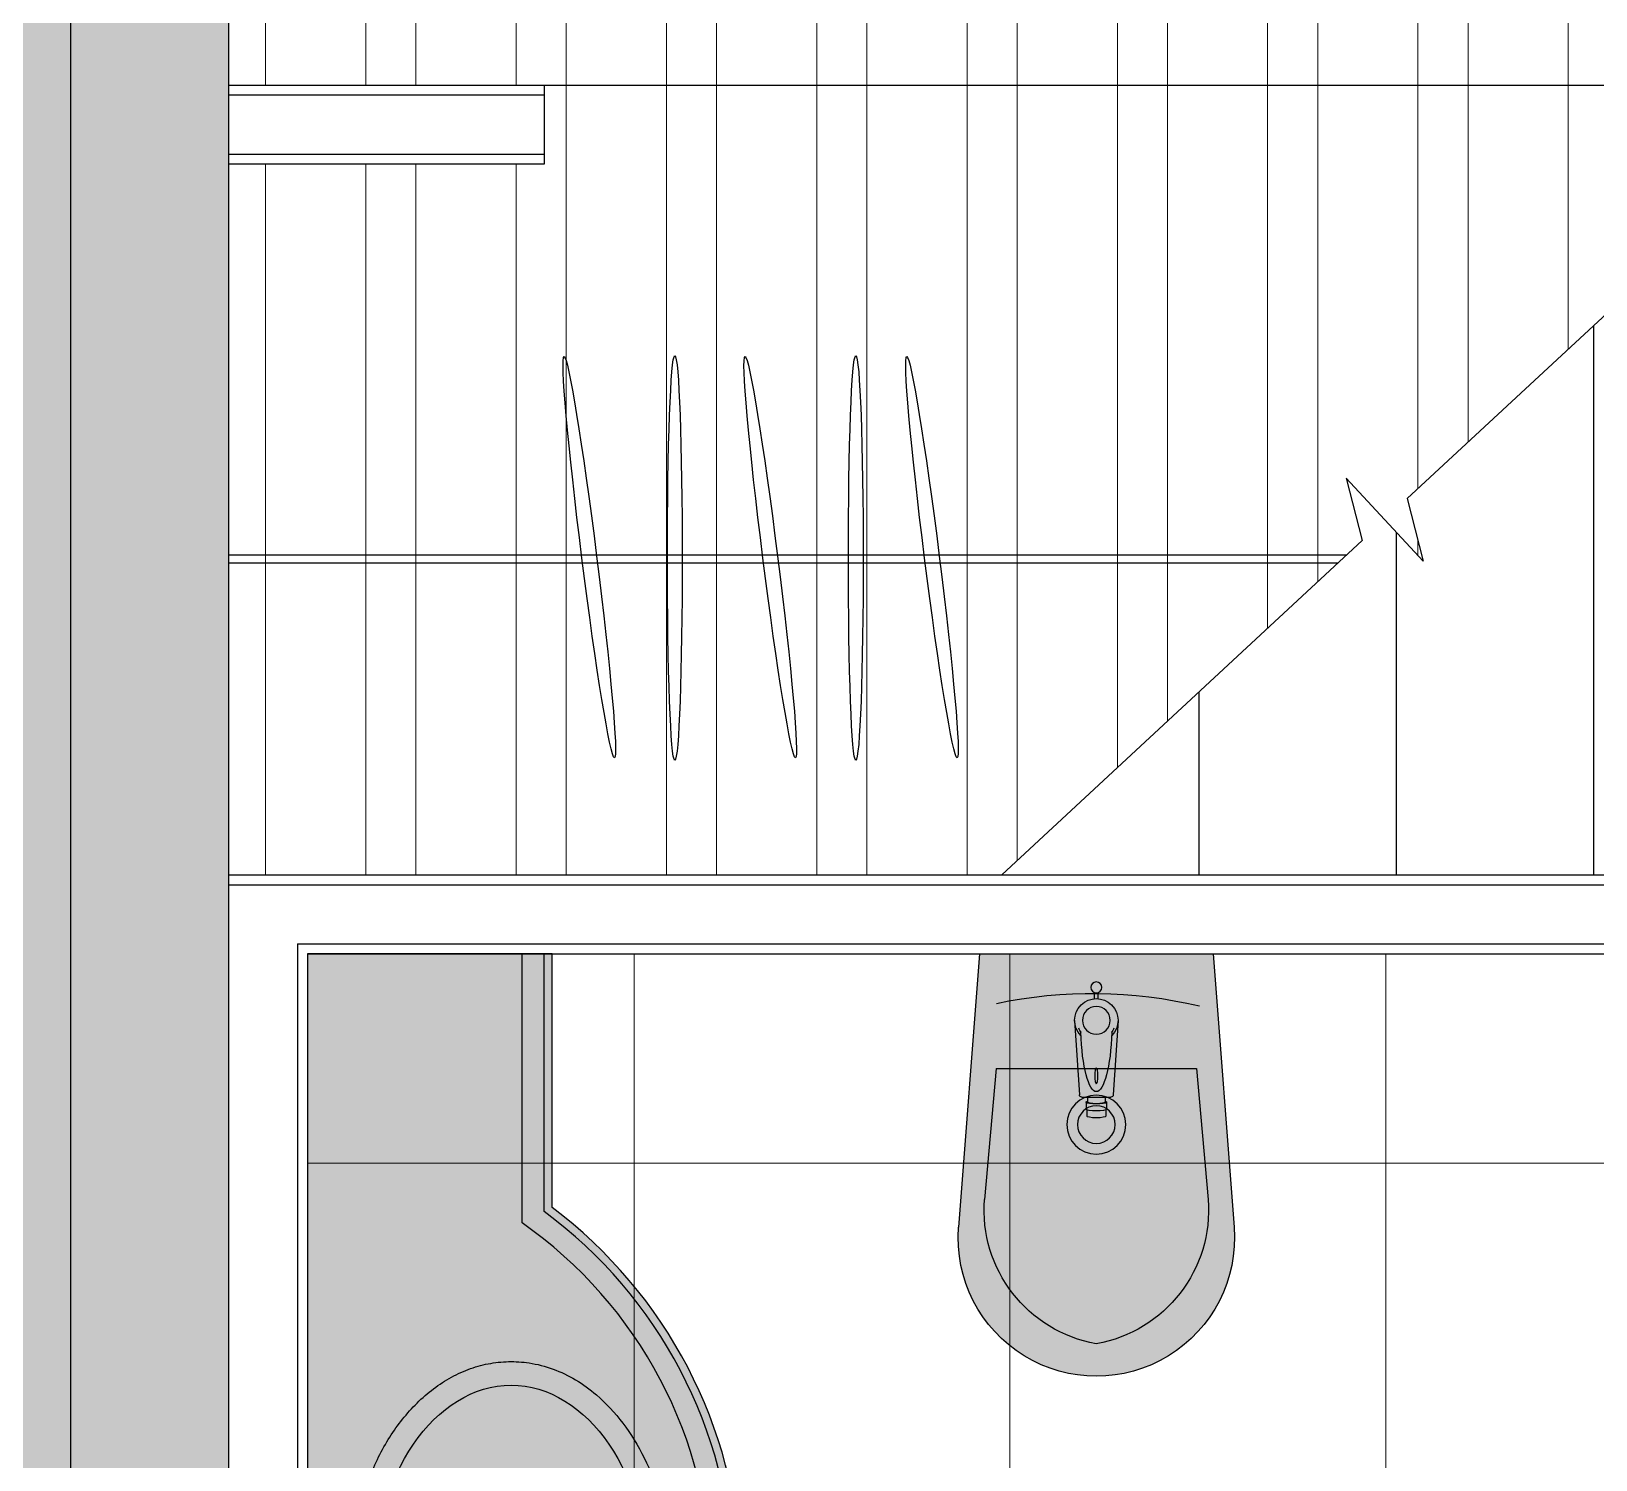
# Model space of a CAD drawing. Header units: millimetres. Extents: x 38613 to 88834, y 14193 to 29607.
# Drawn here: x 47963 to 49946, y 16723 to 18532 of the extents above; entities that cross this region are included whole.
import ezdxf

# ---------------------------------------------------------------- set-up
doc = ezdxf.new("R2010")
doc.units = ezdxf.units.MM
doc.layers.add('Floor', color=7, linetype='Continuous', lineweight=0, true_color=0xd6d6d6)
for name, color, linetype in [('Furn', 34, 'Continuous'), ('furn hatch', 254, 'Continuous'), ('gypsum panel', 3, 'Continuous'), ('hatch wall', 8, 'Continuous'), ('Sanitari', 144, 'Continuous'), ('wall', 5, 'Continuous')]:
    doc.layers.add(name, color=color, linetype=linetype)

# ---------------------------------------------------------------- blocks, each defined once
blk = doc.blocks.new('mixer4ws(plan)')
for p, q in [((0, 27.5), (116.8917906909264, 20)), ((0, -27.5), (116.8917906909264, -20))]:
    blk.add_line(p, q)
for centre, radius, start, end in [((0, 0), 27.5, 45.26509570862078, 314.7349042913792), ((0, 0), 24.5, 55.0340484638193, 65.91049388815965), ((15.18687301172031, 21.71655792537786), 2, 235.0340484630679, 267.8470974478014), ((116.8917906909264, 0), 20, 270, 90), ((15.18687301169484, -21.7165579253724), 2, 92.1529025528254, 124.9659515364113), ((0, 0), 24.5, 294.0895061118403, 304.9659515361807)]:
    blk.add_arc(centre, radius, start, end)
blk.add_ellipse((0, 0), major_axis=(90.30317867782287, 0), ratio=0.2214761461648493, start_param=4.880524547336707, end_param=7.685846067022384)
blk.add_ellipse((70.30317867782287, -9.094947017729282e-13), major_axis=(-10, 0), ratio=0.2)
blk = doc.blocks.new('sdw')
h = blk.add_hatch(color=254)
edge = h.paths.add_edge_path()
edge.add_line((0, -444.4604538541171), (342.7934241617986, -444.4604538541171))
edge.add_arc((-49.99999999987489, 9.095855698861849), 599.999999999975, 310.893548985616, 413.13010235415)
edge.add_line((310.0000000001601, 489.0958556988044), (310.0000000001601, 810.5403866096603))
edge.add_line((310.0000000001601, 810.5403866096603), (0, 810.5403866096603))
edge.add_line((0, 810.5403866096603), (0, -444.4604538541171))
at = {"color": 30}
blk.add_line((272.0000000001601, 469.7041491543059), (272.0000000001601, 810.5403866096603), dxfattribs=at)
blk.add_line((300.0000000001601, 484.0695391802728), (300.0000000001601, 810.5403866096603))
blk.add_lwpolyline([(0, -444.4604538541171), (342.7934241617986, -444.4604538541171, 0.4782431379573647), (310.0000000001601, 489.0958556988044), (310.0000000001601, 810.5403866096603), (0, 810.5403866096603), (0, -444.4604538541171)], format="xyb")
blk.add_circle((258.1236750299577, 9.095855698862579), 25)
blk.add_arc((-50, 9.095855698862579), 590.00000000001, 309.7591677074035, 53.61413218321587)
blk.add_arc((-50, 9.095855698862579), 562.0000000000381, 306.1922980446903, 55.04354329353789, dxfattribs=at)
blk.add_ellipse((258.1236750299577, 9.095855698862579), major_axis=(0.00122467668347467, 255.0000982590719), ratio=0.6862739210985079, start_param=3.141592653590862, end_param=9.424777960770449)
blk.add_open_spline([(258.1223062741337, -275.90424255986), (264.7030822429806, -275.9042741649901), (271.2837238622596, -275.4706528032548), (286.688663211884, -273.4390000752755), (295.4744631566573, -271.4799166403827), (312.6835044082254, -266.0633252225234), (321.1064543218818, -262.6067551361048), (337.4377836522181, -254.3167750059511), (345.3464735755697, -249.4840571419918), (360.5428080210695, -238.5768553458038), (367.8309368597111, -232.5026417757035), (381.7116494162474, -219.2462940953556), (388.3046057434985, -212.0641482440406), (407.4511323026381, -188.4386984024313), (418.7519193928456, -170.3672587377368), (435.9161147291306, -134.8437014095834), (442.4041027128696, -117.9173018527799), (452.8205399240833, -82.68546240887372), (456.7484856073279, -64.38023945043096), (461.9407870668219, -27.0789927112055), (463.2048217365518, -8.083686459402088), (463.0342596534174, 29.88506953493925), (461.5996739161201, 48.85766120586777), (456.070884650806, 86.06886034010677), (451.9770207293332, 104.3067700841348), (441.2373671062523, 139.3615478107822), (434.5920798166189, 156.1782455712673), (418.9123834746424, 187.7431943559204), (409.8779873909662, 202.492232738703), (389.6268711719895, 229.3064043475897), (378.4079917217605, 241.3730086398427), (357.860294579179, 258.9532457461464), (349.0338174226927, 265.3363998466521), (330.6178761308547, 276.3271155598923), (321.0275050597265, 280.9336129748845), (301.2927566212602, 288.1702168660122), (291.1485785715049, 290.7984115187428), (272.2626031648833, 293.6801609169343), (263.5607119394699, 294.2490470712655), (246.1819558998104, 293.8723558298661), (237.5061671319418, 292.9268726666342), (220.381337488885, 289.5608257491258), (211.9329828261398, 287.1409608411486), (195.4325002253754, 280.9171858744812), (187.3804163812893, 277.1140677407966), (171.7983393402537, 268.2420314261108), (164.2679889748106, 263.1736043569981), (149.8175272567896, 251.8959673805512), (142.8970038439147, 245.6869072554982), (123.7313694731565, 226.1297130280291), (112.3815393981058, 211.4313545378973), (92.46717804833315, 179.1399772829027), (83.9012805497041, 161.5448724851594), (69.79659667226952, 124.3004057759535), (64.2584923536051, 104.6507508952054), (56.38252623996232, 64.19747954787454), (54.04534393944778, 43.3948022100958), (52.6491707416717, 1.583115299057681), (53.59031224041246, -19.42451526800869), (58.7199065774912, -60.68878548959037), (62.90788825368509, -80.94421621743822), (74.39654748083558, -119.7782580934581), (81.69641452864744, -138.3565254321438), (99.19128951034509, -172.9681681934162), (109.3863817326492, -189.0028940823977), (129.4262743516592, -214.0085289243725), (138.6851203978295, -223.7358159962459), (158.4870012738975, -240.9934874574537), (169.0321520632133, -248.5235240341281), (188.5141958749155, -259.5304957072367), (197.2286539888009, -263.5457305602613), (215.1015645964071, -269.9565528554958), (224.2598639384378, -272.3509712817031), (241.6706921153236, -275.2258339655236), (249.8962914942531, -275.9042030531564), (258.1223062741337, -275.90424255986)], degree=3, knots=[0, 0, 0, 0, 0.09026539771349523, 0.09026539771349523, 0.2127414886783133, 0.2127414886783133, 0.3352175796431313, 0.3352175796431313, 0.4576936706079494, 0.4576936706079494, 0.5801697615727675, 0.5801697615727675, 0.7026458525375855, 0.7026458525375855, 0.9573566777619018, 0.9573566777619018, 1.164020774990034, 1.164020774990034, 1.370684872218165, 1.370684872218165, 1.577348969446297, 1.577348969446297, 1.784013066674429, 1.784013066674429, 1.99067716390256, 1.99067716390256, 2.197341261130692, 2.197341261130692, 2.404005358358824, 2.404005358358824, 2.610669455586955, 2.610669455586955, 2.752866286060256, 2.752866286060256, 2.895063116533557, 2.895063116533557, 3.037259947006857, 3.037259947006857, 3.156470105311757, 3.156470105311757, 3.275680263616657, 3.275680263616657, 3.394890421921557, 3.394890421921557, 3.514100580226458, 3.514100580226458, 3.633310738531358, 3.633310738531358, 3.752520896836258, 3.752520896836258, 3.980335035113517, 3.980335035113517, 4.208149173390776, 4.208149173390776, 4.435963311668035, 4.435963311668035, 4.663777449945295, 4.663777449945295, 4.891591588222554, 4.891591588222554, 5.119405726499814, 5.119405726499814, 5.347219864777073, 5.347219864777073, 5.575034003054332, 5.575034003054332, 5.744168869473015, 5.744168869473015, 5.913303735891697, 5.913303735891697, 6.041828340585977, 6.041828340585977, 6.170352945280257, 6.170352945280257, 6.283185307179586, 6.283185307179586, 6.283185307179586, 6.283185307179586], dxfattribs=at)
at = {"xscale": -1, "rotation": 180}
blk.add_blockref('mixer4ws(plan)', (53.22614445930958, 0.05972360330633819), dxfattribs=at)
blk = doc.blocks.new('bodet')
at = {"layer": 'furn hatch'}
h = blk.add_hatch(color=256, dxfattribs=at)
edge = h.paths.add_edge_path()
edge.add_line((0, 148.1962650095884), (346.3221327468855, 174.4656255278169))
edge.add_arc((359.9991028534197, -5.130118552187923e-12), 175.0008971465821, -94.4824490362169, 94.48244903617388, ccw=False)
edge.add_line((346.3221327468855, -174.4656255278242), (0, -148.1962650095884))
edge.add_line((0, -148.1962650095884), (0, 148.1962650095884))
for p, q in [((145.3626860949298, 127.013173805135), (310.9829988846468, 141.7183989488549)), ((145.3626860949298, 127.013173805135), (145.3626860949298, -127.013173805135)), ((84.24738745210925, 27.5), (178.7088281186225, 21.43917399321799)), ((56.74738745210925, 2.5), (48.96106078880985, 2.5)), ((181.5167373914956, 18.44533011743624), (181.5167373914956, -18.44533011744352)), ((181.5167373914956, 11), (187.8834336719083, 11)), ((187.8789561573649, 13), (196.7414456399711, 13)), ((197.6138635538155, 12), (205.6084126371352, 12)), ((56.74738745210925, -2.5), (48.96106078880985, -2.5)), ((181.5167373914956, -11), (187.883433671901, -11)), ((187.8789561573649, -13), (196.7414456399711, -13)), ((197.6138635538155, -12), (205.6084126371279, -12)), ((84.24738745210925, -27.5), (178.7088281186225, -21.43917399322527)), ((145.3626860949298, -127.013173805135), (310.9829988846468, -141.7183989488549))]:
    blk.add_line(p, q)
for points in [[(0, 148.1962650095884), (346.3221327468855, 174.4656255278169)], [(0, 148.1962650095884), (0, -148.1962650095884)], [(0, -148.1962650095884), (346.3221327468855, -174.4656255278242)]]:
    blk.add_lwpolyline(points)
for points in [[(346.3221327468709, -174.4656255278242, 1.081461558299773), (346.3221327470019, 174.4656255278242)], [(62.80391267265804, 126.714185765959, 0.1106622330428847), (65.97331811259937, -130.643664410054)]]:
    blk.add_lwpolyline(points, format="xyb")
for centre, radius in [((216.3239121297738, 0), 37.38226319025671), ((216.3239121297738, 0), 23.88309841858973), ((42.5153584271975, 0), 6.913543153445062), ((84.24738745211653, 0), 17.5)]:
    blk.add_circle(centre, radius)
for centre, radius, start, end in [((324.3572275088445, -30.05251034630783), 172.2907869602411, 10.04543138359517, 94.45211576168307), ((84.24738745210925, 0), 27.5, 45.26509570854744, 314.7349042914526), ((84.24738745210925, 0), 24.5, 55.03404846361862, 65.91049388790557), ((99.43426046382956, 21.71655792537786), 2, 235.0340484630381, 267.8470974480039), ((178.5167373914956, 18.44533011743624), 3, 0, 86.32882587307644), ((99.43426046380046, -21.71655792537786), 2, 92.15290255282933, 124.9659515363814), ((178.5167373914956, -18.44533011744352), 3, 273.6711741269236, 0), ((324.3572275088445, 30.05251034630783), 172.2907869602411, 265.547884238317, 349.9545686164049), ((84.24738745210925, 0), 24.5, 294.0895061120945, 304.9659515363814)]:
    blk.add_arc(centre, radius, start, end)
for centre, major_axis, ratio, start_param, end_param in [((84.24738745210925, 0), (90.30317867782287, -2.211716927584386e-14), 0.2214761461648493, 4.880524547336707, 7.685846067022384), ((187.8789561573649, 0), (3.183976519938404e-15, 13.00000000000091), 0.1744835827692039, 2.579522850584023, 6.845255110185357), ((187.8834336719083, 0), (-3.640672941070124e-12, -11.00000000000182), 0.1741391585746609, 0, 3.141592653589793), ((196.7414456399711, 0), (3.183976519938404e-15, 13.00000000000091), 0.1744835827692039, 3.141592653589793, 6.283185307179586), ((205.6084126371279, 0), (2.939055249173482e-15, 11.99999999999909), 0.1741391585740965, 3.141592653589793, 6.283185307179586)]:
    blk.add_ellipse(centre, major_axis=major_axis, ratio=ratio, start_param=start_param, end_param=end_param)
blk.add_ellipse((154.5505661299321, 0), major_axis=(-10, 2.449212707644755e-15), ratio=0.2)

msp = doc.modelspace()

# ---------------------------------------------------------------- hatches: boundary and pattern name
at = {"layer": 'Floor'}
h = msp.add_hatch(dxfattribs=at)
h.set_pattern_fill('ANSI32', color=256, scale=20, angle=45)
h.set_pattern_definition([(90, (0, 0), (-190.5, 1.4210854715202e-14), []), (90, (63.50002742818307, 63.50002742818305), (-190.5, 1.4210854715202e-14), [])])
h.paths.add_polyline_path([(51878.32999292414, 19573.32306686841), (51613.32999292314, 19573.32306686832), (51613.3299929216, 23013.32306686832), (48213.32999292207, 23013.32306686729), (48213.32999292349, 18463.32306686726), (48613.32999292349, 18463.32306686739), (48613.32999292352, 18363.32306686739), (48213.32999292352, 18363.32306686727), (48213.32999292379, 17463.32306686726), (49193.32999292383, 17463.32306686756), (49649.7413850094, 17886.79755436994), (49629.58668176415, 17965.85752445074), (49727.0733040832, 17860.78860928474), (49706.91860083795, 17939.84857936555), (50163.32999292355, 18363.32306686793), (50163.32999292351, 18463.32306686787), (51613.3299929234, 18463.32306686833), (51613.3299929233, 18763.32306686832), (51878.32999292438, 18763.32306686841)])
h = msp.add_hatch(dxfattribs=at)
h.set_pattern_fill('NET', color=256, scale=150, style=0)
h.set_pattern_definition([(0, (-205114.2821846395, 243792.8416468544), (0, 476.25), []), (90, (-205114.2821846395, 243792.8416468544), (-476.25, 2.916190190469635e-14), [])])
edge = h.paths.add_edge_path()
edge.add_line((48313.32999292265, 17363.3230668672), (50313.32999292262, 17363.32306686717))
edge.add_arc((50313.32999292262, 16863.32306686717), 500, 0, 90, ccw=False)
edge.add_line((50813.32999292262, 16863.32306686717), (50813.32999292262, 16733.32306686717))
edge.add_line((50813.32999292262, 16733.32306686717), (50813.32999292262, 16023.32306686717))
edge.add_line((50813.32999292262, 16023.32306686717), (50813.32999292262, 15213.3230668672))
edge.add_line((50813.32999292262, 15213.3230668672), (48313.32999292265, 15213.3230668672))
edge.add_line((48313.32999292265, 15213.3230668672), (48313.32999292262, 17363.3230668672))
at = {"layer": 'hatch wall', "true_color": 0x4a4a4a}
for points in [[(46813.32999292262, 14913.32306686721), (48013.32999292262, 14913.3230668672), (48013.32999292269, 24389.64983081612), (47813.32999292272, 24389.64983081612), (47813.32999292271, 23213.3230668672), (47213.32999292271, 23213.32306686721), (47213.32999292271, 23013.32306686724), (47813.32999292271, 23013.32306686723), (47813.32999292262, 15113.32306686721), (46813.32999292262, 15113.32306686721)], [(49213.32999292262, 14913.3230668672), (48013.32999292262, 14913.3230668672), (48013.32999292265, 24389.64983081612), (48213.32999292262, 24389.64983081612), (48213.32999292262, 23213.3230668672), (48813.32999292262, 23213.3230668672), (48813.32999292262, 23013.32306686723), (48213.32999292262, 23013.32306686723), (48213.32999292262, 15113.3230668672), (49213.32999292262, 15113.3230668672)]]:
    msp.add_hatch(color=251, dxfattribs=at).paths.add_polyline_path(points)

# ---------------------------------------------------------------- linework, layer by layer
for p, q in [((50163.32999292261, 18363.32306686726), (49706.91860083692, 17939.84857936502)), ((49629.58668176313, 17965.85752445024), (49727.07330408214, 17860.78860928421)), ((49629.58668176313, 17965.85752445024), (49649.74138500835, 17886.79755436943)), ((49706.91860083692, 17939.84857936502), (49727.07330408214, 17860.78860928421)), ((49649.74138500835, 17886.79755436944), (49193.32999292265, 17463.32306686719))]:
    msp.add_line(p, q)
at = {"color": 0}
for p, q in [((49943.32999292262, 17463.3230668672), (49943.32999292265, 18159.19935552706)), ((49693.32999292265, 17463.32306686723), (49693.32999292267, 17897.15640020054)), ((49443.32999292265, 17463.32306686723), (49443.32999292266, 17695.28182975383))]:
    msp.add_line(p, q, dxfattribs=at)
at = {"layer": 'Floor'}
msp.add_lwpolyline([(48313.32999292265, 17363.3230668672), (50313.32999292262, 17363.32306686717, -0.4142135623730869), (50813.32999292262, 16863.32306686717), (50813.32999292262, 16733.32306686717), (50813.32999292262, 16023.32306686717), (50813.32999292262, 15213.3230668672), (48313.32999292265, 15213.3230668672), (48313.32999292262, 17363.3230668672)], format="xyb", dxfattribs=at)
at = {"layer": 'Furn', "color": 34}
msp.add_line((50163.32999292262, 18463.3230668672), (48613.32999292262, 18463.3230668672), dxfattribs=at)
at = {"layer": 'Furn', "color": 34, "linetype": 'ByBlock'}
for p, q in [((49629.82999292258, 17868.32306686717), (48213.32999292262, 17868.32306686717)), ((49619.05221514479, 17858.32306686717), (48213.32999292262, 17858.32306686717))]:
    msp.add_line(p, q, dxfattribs=at)
for centre, major_axis, ratio in [((48670.43437372583, 17865.803442713), (31.92397707207117, -254.0969539828021), 0.03669004712661129), ((48778.83547112263, 17864.63215048974), (-9.408604598372581e-14, -256.0945183627264), 0.03669004712661129), ((48899.77417886459, 17865.803442713), (31.92397707207118, -254.0969539828021), 0.03669004712661129), ((49008.17527626139, 17864.63215048974), (-9.408604598372581e-14, -256.0945183627264), 0.03669004712661129), ((49104.66366733656, 17865.803442713), (31.92397707207117, -254.0969539828021), 0.0366900471266113)]:
    msp.add_ellipse(centre, major_axis=major_axis, ratio=ratio, dxfattribs=at)
at = {"layer": 'gypsum panel'}
for p, q in [((48613.32999292262, 18463.3230668672), (48213.32999292262, 18463.3230668672)), ((48613.32999292262, 18463.3230668672), (48613.32999292262, 18363.3230668672)), ((48613.32999292262, 18363.32306686723), (48213.32999292262, 18363.3230668672)), ((48213.32999292262, 17463.3230668672), (50313.32999292262, 17463.32306686717)), ((48313.32999292262, 17363.3230668672), (48313.32999292262, 15213.3230668672))]:
    msp.add_line(p, q, dxfattribs=at)
at = {"layer": 'gypsum panel', "color": 4}
for p, q in [((48613.32999292262, 18450.8230668672), (48213.32999292262, 18450.8230668672)), ((48613.32999292262, 18375.82306686723), (48213.32999292262, 18375.8230668672)), ((48213.32999292262, 17450.8230668672), (50313.32999292262, 17450.82306686715)), ((48300.82999292262, 17375.8230668672), (48300.82999292262, 15200.8230668672))]:
    msp.add_line(p, q, dxfattribs=at)
msp.add_lwpolyline([(48300.82999292262, 17375.8230668672), (48300.82999292262, 17375.8230668672), (49163.32999292262, 17375.8230668672), (50313.32999292262, 17375.82306686717)], dxfattribs=at)
at = {"layer": 'gypsum panel'}
msp.add_lwpolyline([(48313.32999292262, 17363.3230668672), (48313.32999292262, 17363.3230668672), (49163.32999292262, 17363.3230668672), (49163.32999292262, 17363.3230668672), (50313.32999292262, 17363.32306686717)], dxfattribs=at)
at = {"layer": 'wall'}
for points in [[(46813.32999292262, 14913.32306686721), (46813.32999292262, 14913.32306686721), (46813.32999292262, 14913.32306686721), (46813.32999292262, 14913.32306686721), (46813.32999292262, 14913.32306686721), (48013.32999292262, 14913.3230668672), (48013.32999292269, 24389.64983081612), (48013.32999292269, 24389.64983081612), (47813.32999292272, 24389.64983081612), (47813.32999292272, 24389.64983081612), (47813.32999292272, 24389.64983081612), (47813.32999292272, 24389.64983081612), (47813.32999292271, 23213.3230668672), (47213.32999292271, 23213.32306686721), (47213.32999292271, 23013.32306686724), (47813.32999292271, 23013.32306686723), (47813.32999292262, 15113.32306686721), (46813.32999292262, 15113.32306686721), (46813.32999292262, 14913.32306686721)], [(49213.32999292262, 14913.3230668672), (49213.32999292262, 14913.3230668672), (49213.32999292262, 14913.3230668672), (49213.32999292262, 14913.3230668672), (49213.32999292262, 14913.3230668672), (48013.32999292262, 14913.3230668672), (48013.32999292265, 24389.64983081612), (48013.32999292265, 24389.64983081612), (48213.32999292262, 24389.64983081612), (48213.32999292262, 24389.64983081612), (48213.32999292262, 24389.64983081612), (48213.32999292262, 24389.64983081612), (48213.32999292262, 23213.3230668672), (48813.32999292262, 23213.3230668672), (48813.32999292262, 23013.32306686723), (48213.32999292262, 23013.32306686723), (48213.32999292262, 15113.3230668672), (49213.32999292262, 15113.3230668672), (49213.32999292262, 14913.3230668672)]]:
    msp.add_lwpolyline(points, dxfattribs=at)

# ---------------------------------------------------------------- block references
at = {"layer": 'Sanitari'}
msp.add_blockref('sdw', (48313.32999292262, 16552.78268025754), dxfattribs=at)
at = {"layer": 'Sanitari', "xscale": -1, "rotation": 90}
msp.add_blockref('bodet', (49313.00765452457, 17363.3230668672), dxfattribs=at)

doc.saveas('drawing.dxf')
